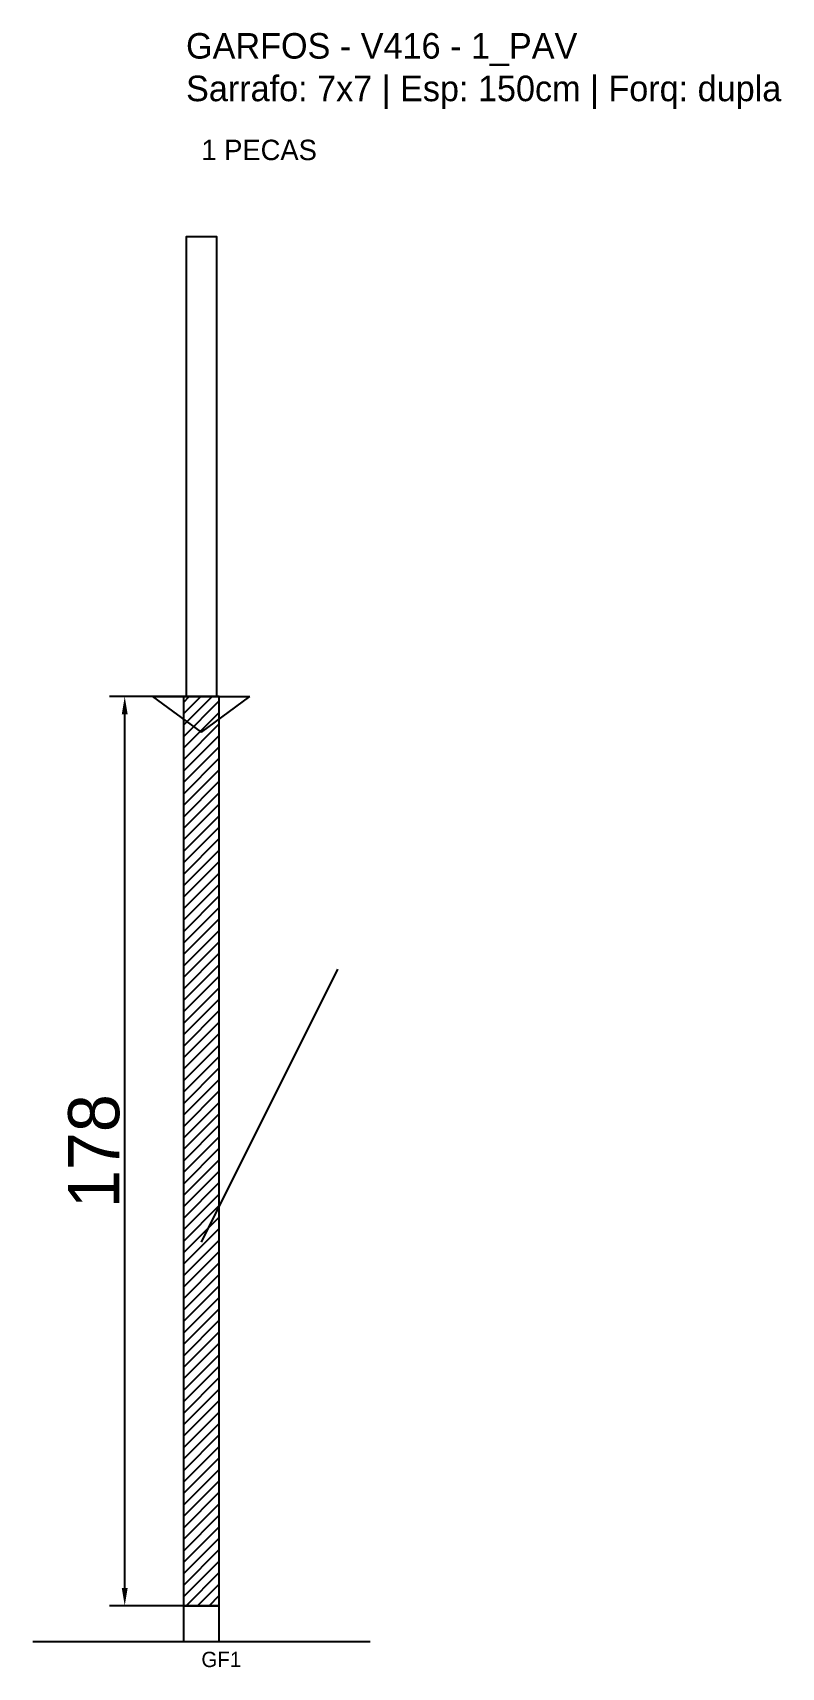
# Model space of a CAD drawing. Header units: metres. Extents: x -30 to 116, y -12 to 308.
import ezdxf

# ---------------------------------------------------------------- set-up
doc = ezdxf.new("R2010")
doc.units = ezdxf.units.M
for name, color, linetype in [('BARRA_ANCORAGEM', 1, 'Continuous'), ('COTA', 241, 'Continuous'), ('GARFOS OK', 3, 'Continuous'), ('NOME DA VIGA', 6, 'Continuous'), ('SARR_7x7', 40, 'Continuous'), ('VIGAS', 3, 'Continuous')]:
    doc.layers.add(name, color=color, linetype=linetype)
doc.dimstyles.new('EZ DXF', dxfattribs={"dimtxt": 10, "dimasz": 3.5, "dimexe": 3, "dimexo": 1.5, "dimgap": 1, "dimtad": 1, "dimdec": 1, "dimdsep": 46, "dimcen": 2.5, "dimazin": 3, "dimtfac": 1, "dimtmove": 0, "dimatfit": 3})

msp = doc.modelspace()

# ---------------------------------------------------------------- hatches: boundary and pattern name
at = {"layer": 'COTA'}
h = msp.add_hatch(dxfattribs=at)
h.set_pattern_fill('ANSI31', scale=0.5)
h.paths.add_polyline_path([(-0.5, 0), (6.5, 0), (6.5, 178), (-0.5, 178)])

# ---------------------------------------------------------------- linework, layer by layer
at = {"layer": 'BARRA_ANCORAGEM'}
msp.add_line((3, 71.2), (29.7, 124.6), dxfattribs=at)
at = {"layer": 'GARFOS OK'}
for p, q in [((3, 171), (-6.5, 178)), ((-6.5, 178), (12.5, 178)), ((3, 171), (12.5, 178))]:
    msp.add_line(p, q, dxfattribs=at)
at = {"layer": 'GARFOS OK', "linetype": 'CONTINUOUS'}
msp.add_line((-30, -7), (36, -7), dxfattribs=at)
at = {"layer": 'GARFOS OK'}
msp.add_lwpolyline([(-0.5, 0), (6.5, 0), (6.5, 178), (-0.5, 178), (-0.5, 0)], dxfattribs=at)
at = {"layer": 'SARR_7x7'}
msp.add_lwpolyline([(-0.5, -7), (6.5, -7), (6.5, 0), (-0.5, 0), (-0.5, -7)], dxfattribs=at)
at = {"layer": 'VIGAS'}
msp.add_lwpolyline([(0, 178), (6, 178), (6, 268), (0, 268), (0, 178)], dxfattribs=at)

# ---------------------------------------------------------------- texts
at = {"layer": 'NOME DA VIGA'}
for s, height, p in [('1 PECAS', 4, (3, 283)), ('GF1', 3, (3, -12))]:
    msp.add_text(s, height=height, dxfattribs=at).set_placement(p)
at = {"layer": 'NOME DA VIGA', "insert": (0, 293), "char_height": 5, "attachment_point": 7}
msp.add_mtext('GARFOS - V416 - 1_PAV\\PSarrafo: 7x7 | Esp: 150cm | Forq: dupla', dxfattribs=at)

# ---------------------------------------------------------------- dimensions: what is measured, and where the dimension line sits
at = {"layer": 'COTA'}
msp.add_linear_dim(base=(-12, 0), p1=(3, 0), p2=(3, 178), angle=90, dimstyle='EZ DXF', dxfattribs=at).render()

doc.saveas('drawing.dxf')
